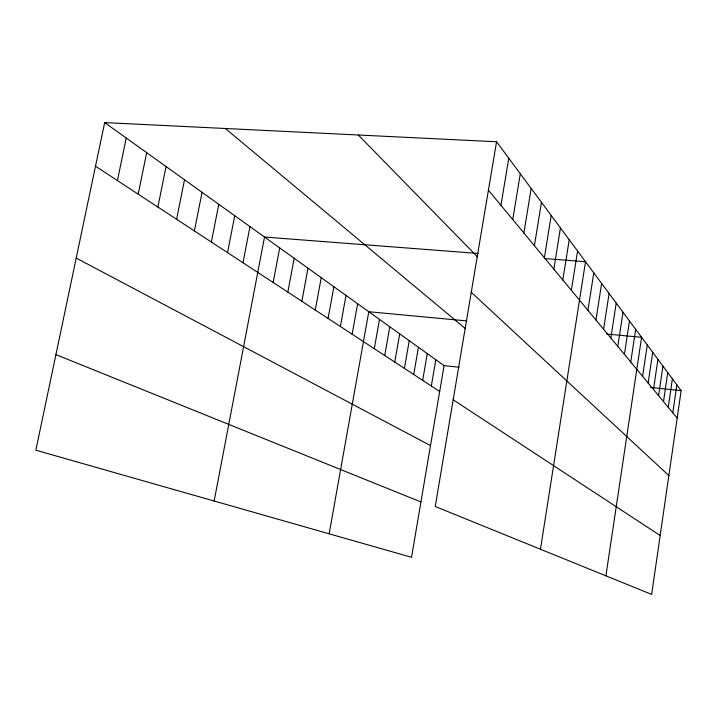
<?xml version="1.0" encoding="UTF-8"?>
<svg xmlns="http://www.w3.org/2000/svg" width="717" height="717" viewBox="0 0 717 717"><rect width="100%" height="100%" fill="white"/><g stroke="black" fill="none" stroke-linecap="round" stroke-linejoin="round"><path stroke-width="1.08" d="M672.797 412.804L676.857 384.85M496.558 141.769L681.15 390.64L651.654 594.411L435.237 506.489L496.558 141.769L104.673 122.589L35.85 450.195L411.54 557.297L444.065 365.634L104.673 122.589M658.6 395.659L662.947 366.091M663.512 401.601L667.76 372.589M668.244 407.31L672.394 378.836M642.593 376.344L647.272 344.958M648.15 383.048L652.712 352.298M653.483 389.483L657.928 359.334M630.745 362.031L635.665 329.318M605.901 575.823L641.59 337.313L606.501 334.014M617.803 346.401L622.992 312.236M624.417 354.395L629.472 320.965M603.597 329.246L609.091 293.495M610.866 338.03L616.208 303.085M587.94 310.344L593.775 272.845M595.961 320.033L601.626 283.421M540.466 549.24L585.52 261.714L544.311 258.55M562.827 280.024L569.226 239.738M571.368 290.34L577.57 250.995M544.391 257.762L551.203 215.45M553.847 269.18L560.443 227.907M534.416 245.725L541.46 202.311M523.885 233.007L531.172 188.446M512.745 219.554L520.3 173.774M500.941 205.304L508.774 158.242M431.329 386.015L435.819 359.728M413.718 374.489L418.423 347.27M422.68 380.36L427.278 353.606M404.424 368.404L409.237 340.692M384.733 355.515L389.797 326.773M394.762 362.085L399.701 333.862M374.31 348.695L379.499 319.397M352.155 334.194L357.631 303.739M329.157 533.807L368.78 311.725L466.74 320.911M340.378 326.486L346.006 295.413M328.09 318.447L333.88 286.728M315.265 310.049L321.225 277.667M301.866 301.274L308.005 268.194M287.84 292.097L294.176 258.29M273.159 282.489L279.693 247.921M214.15 501.022L264.51 237.049L478.23 253.468M243 262.754L249.955 226.626M227.549 252.644L234.728 215.718M211.372 242.05L218.784 204.3M194.406 230.946L202.06 192.326M176.597 219.285L184.511 179.761M157.874 207.034L166.075 166.559M138.175 194.137L146.68 152.667M117.418 180.55L126.237 138.031M444.065 365.634L459.14 367.221M650.453 387.404L681.15 390.64M55.926 354.619L420.933 501.954M76.208 258.084L430.496 445.58M453.18 399.799L660.178 535.527M95.513 166.219L439.673 391.482M225.353 128.495L465.62 328.807M471.257 292.285L668.853 475.577M358.294 135.002L477.656 257.08M488.42 190.184L677.18 418.092"/></g></svg>
